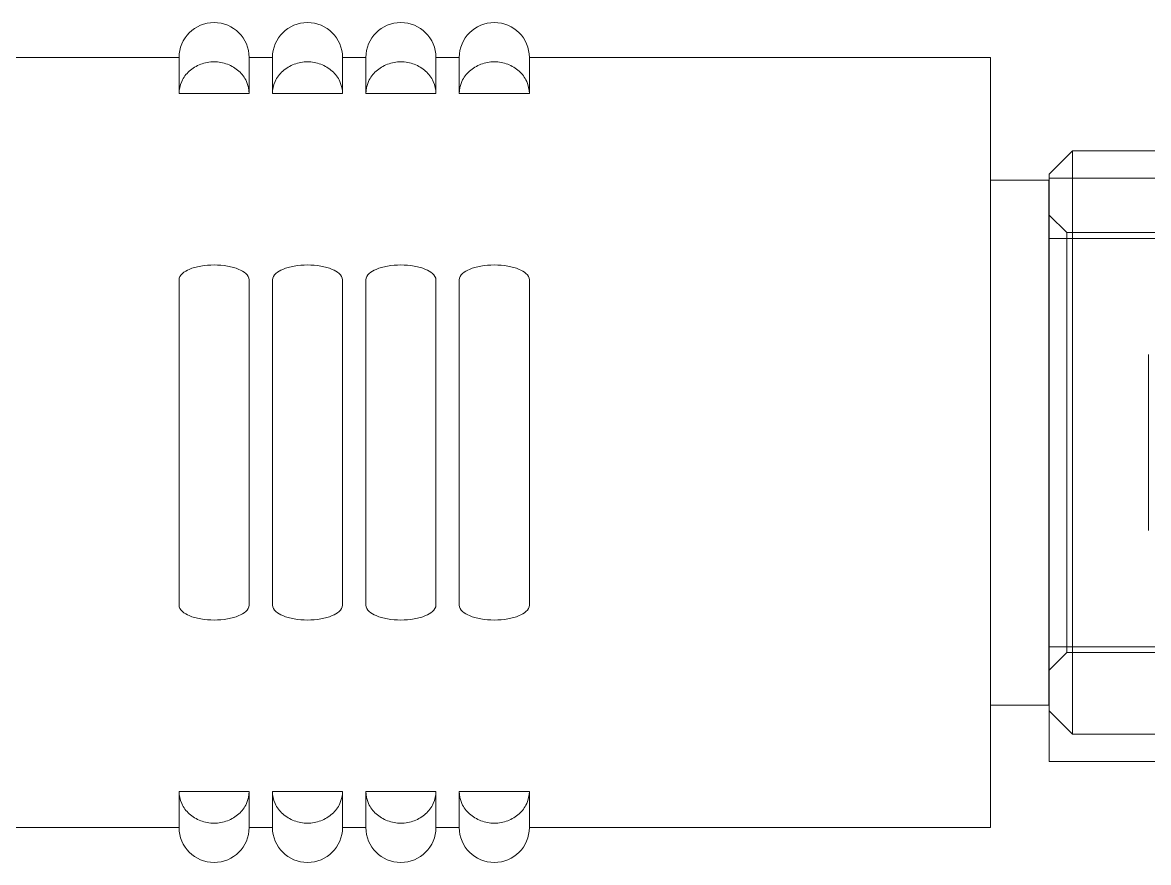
# Model space of a CAD drawing. Extents: x 14416 to 15769, y -3933 to -3562.
# Drawn here: x 14477.61 to 14487.25, y -3853.14 to -3845.94 of the extents above; entities that cross this region are included whole.
import ezdxf

# ---------------------------------------------------------------- set-up
doc = ezdxf.new("R2010")
doc.units = 0
doc.header["$LTSCALE"] = 3
doc.layers.get('0').update_dxf_attribs({"color": 2, "linetype": 'CONTINUOUS', "lineweight": 9})

msp = doc.modelspace()

# ---------------------------------------------------------------- linework, layer by layer
at = {"color": 7, "linetype": 'Continuous'}
for p, q in [((14478.9461, -3846.2384), (14474.7521, -3846.2384)), ((14478.9461, -3846.5475), (14478.9461, -3846.2384)), ((14479.7461, -3846.2384), (14479.5461, -3846.2384)), ((14479.5461, -3846.5475), (14479.5461, -3846.2384)), ((14479.7461, -3846.5475), (14479.7461, -3846.2384)), ((14480.5461, -3846.2384), (14480.3461, -3846.2384)), ((14480.3461, -3846.5475), (14480.3461, -3846.2384)), ((14480.5461, -3846.5475), (14480.5461, -3846.2384)), ((14481.3461, -3846.2384), (14481.1461, -3846.2384)), ((14481.1461, -3846.5475), (14481.1461, -3846.2384)), ((14481.3461, -3846.5475), (14481.3461, -3846.2384)), ((14485.8961, -3846.2384), (14481.9461, -3846.2384)), ((14481.9461, -3846.5475), (14481.9461, -3846.2384)), ((14485.8961, -3852.8384), (14485.8961, -3846.2384)), ((14478.9461, -3846.5475), (14479.5461, -3846.5475)), ((14479.7461, -3846.5475), (14480.3461, -3846.5475)), ((14480.5461, -3846.5475), (14481.1461, -3846.5475)), ((14481.3461, -3846.5475), (14481.9461, -3846.5475)), ((14486.3961, -3847.2884), (14485.8961, -3847.2884)), ((14486.3961, -3851.7884), (14486.3961, -3847.2884)), ((14488.8961, -3847.7884), (14486.3961, -3847.7884)), ((14478.9461, -3850.933), (14478.9461, -3848.1437)), ((14479.5461, -3848.1437), (14479.5461, -3850.933)), ((14479.7461, -3850.933), (14479.7461, -3848.1437)), ((14480.3461, -3848.1437), (14480.3461, -3850.933)), ((14480.5461, -3850.933), (14480.5461, -3848.1437)), ((14481.1461, -3848.1437), (14481.1461, -3850.933)), ((14481.3461, -3850.933), (14481.3461, -3848.1437)), ((14481.9461, -3848.1437), (14481.9461, -3850.933)), ((14488.8961, -3851.2884), (14486.3961, -3851.2884)), ((14486.3961, -3851.7884), (14485.8961, -3851.7884)), ((14479.5461, -3852.5292), (14478.9461, -3852.5292)), ((14478.9461, -3852.8384), (14478.9461, -3852.5292)), ((14479.5461, -3852.8384), (14479.5461, -3852.5292)), ((14480.3461, -3852.5292), (14479.7461, -3852.5292)), ((14479.7461, -3852.8384), (14479.7461, -3852.5292)), ((14480.3461, -3852.8384), (14480.3461, -3852.5292)), ((14481.1461, -3852.5292), (14480.5461, -3852.5292)), ((14480.5461, -3852.8384), (14480.5461, -3852.5292)), ((14481.1461, -3852.8384), (14481.1461, -3852.5292)), ((14481.9461, -3852.5292), (14481.3461, -3852.5292)), ((14481.3461, -3852.8384), (14481.3461, -3852.5292)), ((14481.9461, -3852.8384), (14481.9461, -3852.5292)), ((14478.9461, -3852.8384), (14474.7521, -3852.8384)), ((14479.7461, -3852.8384), (14479.5461, -3852.8384)), ((14480.5461, -3852.8384), (14480.3461, -3852.8384)), ((14481.3461, -3852.8384), (14481.1461, -3852.8384)), ((14485.8961, -3852.8384), (14481.9461, -3852.8384))]:
    msp.add_line(p, q, dxfattribs=at)
at = {"color": 6, "linetype": 'Continuous'}
for p, q in [((14486.3987, -3847.2384), (14486.5987, -3847.0384)), ((14486.5987, -3847.0384), (14488.3987, -3847.0384)), ((14486.5987, -3852.0384), (14486.5987, -3847.0384)), ((14486.3987, -3851.7884), (14486.3987, -3847.2384)), ((14486.5487, -3847.7384), (14486.3987, -3847.5884)), ((14489.8372, -3847.7384), (14486.5487, -3847.7384)), ((14486.5487, -3851.3384), (14486.5487, -3847.7384)), ((14487.2487, -3850.2917), (14487.2487, -3848.785)), ((14486.5487, -3851.3384), (14486.3987, -3851.4884)), ((14492.1619, -3851.3384), (14486.5487, -3851.3384)), ((14486.3987, -3851.8384), (14486.5987, -3852.0384)), ((14486.5987, -3852.0384), (14488.3987, -3852.0384))]:
    msp.add_line(p, q, dxfattribs=at)
at = {"color": 5, "linetype": 'Continuous'}
for p, q in [((14486.3987, -3847.2724), (14488.3987, -3847.2724)), ((14486.3987, -3852.2724), (14486.3987, -3851.7884)), ((14488.3987, -3852.2724), (14486.3987, -3852.2724))]:
    msp.add_line(p, q, dxfattribs=at)
at = {"color": 7, "linetype": 'Continuous'}
for centre, start, end in [((14479.2461, -3846.2384), 0, 180), ((14480.0461, -3846.2384), 0, 180), ((14480.8461, -3846.2384), 0, 180), ((14481.6461, -3846.2384), 0, 180), ((14479.2461, -3852.8384), 180, 0), ((14480.0461, -3852.8384), 180, 0), ((14480.8461, -3852.8384), 180, 0), ((14481.6461, -3852.8384), 180, 0)]:
    msp.add_arc(centre, 0.3, start, end, dxfattribs=at)
for points, knots in [([(14478.9461, -3846.5475), (14478.9461, -3846.512), (14478.9623, -3846.4391), (14479.0302, -3846.3488), (14479.1297, -3846.2894), (14479.2072, -3846.2756), (14479.2461, -3846.2756)], [0, 0, 0, 0, 0.238585, 0.483966, 0.738726, 1, 1, 1, 1]), ([(14479.2461, -3846.2756), (14479.285, -3846.2756), (14479.3625, -3846.2894), (14479.462, -3846.3488), (14479.5299, -3846.4391), (14479.5461, -3846.512), (14479.5461, -3846.5475)], [0, 0, 0, 0, 0.261274, 0.516034, 0.761415, 1, 1, 1, 1]), ([(14479.7461, -3846.5475), (14479.7461, -3846.512), (14479.7623, -3846.4391), (14479.8302, -3846.3488), (14479.9297, -3846.2894), (14480.0072, -3846.2756), (14480.0461, -3846.2756)], [0, 0, 0, 0, 0.238585, 0.483966, 0.738726, 1, 1, 1, 1]), ([(14480.0461, -3846.2756), (14480.085, -3846.2756), (14480.1625, -3846.2894), (14480.262, -3846.3488), (14480.3299, -3846.4391), (14480.3461, -3846.512), (14480.3461, -3846.5475)], [0, 0, 0, 0, 0.261274, 0.516034, 0.761415, 1, 1, 1, 1]), ([(14480.5461, -3846.5475), (14480.5461, -3846.512), (14480.5623, -3846.4391), (14480.6302, -3846.3488), (14480.7297, -3846.2894), (14480.8072, -3846.2756), (14480.8461, -3846.2756)], [0, 0, 0, 0, 0.238585, 0.483966, 0.738726, 1, 1, 1, 1]), ([(14480.8461, -3846.2756), (14480.885, -3846.2756), (14480.9625, -3846.2894), (14481.062, -3846.3488), (14481.1299, -3846.4391), (14481.1461, -3846.512), (14481.1461, -3846.5475)], [0, 0, 0, 0, 0.261274, 0.516034, 0.761415, 1, 1, 1, 1]), ([(14481.3461, -3846.5475), (14481.3461, -3846.512), (14481.3623, -3846.4391), (14481.4302, -3846.3488), (14481.5297, -3846.2894), (14481.6072, -3846.2756), (14481.6461, -3846.2756)], [0, 0, 0, 0, 0.238585, 0.483966, 0.738726, 1, 1, 1, 1]), ([(14481.6461, -3846.2756), (14481.685, -3846.2756), (14481.7625, -3846.2894), (14481.862, -3846.3488), (14481.9299, -3846.4391), (14481.9461, -3846.512), (14481.9461, -3846.5475)], [0, 0, 0, 0, 0.261274, 0.516034, 0.761415, 1, 1, 1, 1]), ([(14479.2461, -3848.0169), (14479.2077, -3848.0169), (14479.1516, -3848.0212), (14479.0804, -3848.0372), (14479.0114, -3848.06), (14478.9461, -3848.1019), (14478.9461, -3848.1437)], [0, 0, 0, 0, 0.336889, 0.49232, 0.632965, 1, 1, 1, 1]), ([(14479.5461, -3848.1437), (14479.5461, -3848.1019), (14479.4808, -3848.06), (14479.4118, -3848.0372), (14479.3406, -3848.0212), (14479.2845, -3848.0169), (14479.2461, -3848.0169)], [0, 0, 0, 0, 0.367035, 0.50768, 0.663112, 1, 1, 1, 1]), ([(14480.0461, -3848.0169), (14480.0077, -3848.0169), (14479.9516, -3848.0212), (14479.8804, -3848.0372), (14479.8114, -3848.06), (14479.7461, -3848.1019), (14479.7461, -3848.1437)], [0, 0, 0, 0, 0.336889, 0.49232, 0.632965, 1, 1, 1, 1]), ([(14480.3461, -3848.1437), (14480.3461, -3848.1019), (14480.2808, -3848.06), (14480.2118, -3848.0372), (14480.1406, -3848.0212), (14480.0845, -3848.0169), (14480.0461, -3848.0169)], [0, 0, 0, 0, 0.367035, 0.50768, 0.663112, 1, 1, 1, 1]), ([(14480.8461, -3848.0169), (14480.8077, -3848.0169), (14480.7516, -3848.0212), (14480.6804, -3848.0372), (14480.6114, -3848.06), (14480.5461, -3848.1019), (14480.5461, -3848.1437)], [0, 0, 0, 0, 0.336889, 0.49232, 0.632965, 1, 1, 1, 1]), ([(14481.1461, -3848.1437), (14481.1461, -3848.1019), (14481.0808, -3848.06), (14481.0118, -3848.0372), (14480.9406, -3848.0212), (14480.8845, -3848.0169), (14480.8461, -3848.0169)], [0, 0, 0, 0, 0.367035, 0.50768, 0.663112, 1, 1, 1, 1]), ([(14481.6461, -3848.0169), (14481.6077, -3848.0169), (14481.5516, -3848.0212), (14481.4804, -3848.0372), (14481.4114, -3848.06), (14481.3461, -3848.1019), (14481.3461, -3848.1437)], [0, 0, 0, 0, 0.336889, 0.49232, 0.632965, 1, 1, 1, 1]), ([(14481.9461, -3848.1437), (14481.9461, -3848.1019), (14481.8808, -3848.06), (14481.8118, -3848.0372), (14481.7406, -3848.0212), (14481.6845, -3848.0169), (14481.6461, -3848.0169)], [0, 0, 0, 0, 0.367035, 0.50768, 0.663112, 1, 1, 1, 1]), ([(14478.9461, -3850.933), (14478.9461, -3850.9748), (14479.0114, -3851.0167), (14479.0804, -3851.0395), (14479.1516, -3851.0555), (14479.2077, -3851.0598), (14479.2461, -3851.0598)], [0, 0, 0, 0, 0.367035, 0.50768, 0.663112, 1, 1, 1, 1]), ([(14479.2461, -3851.0598), (14479.2845, -3851.0598), (14479.3406, -3851.0555), (14479.4118, -3851.0395), (14479.4808, -3851.0167), (14479.5461, -3850.9748), (14479.5461, -3850.933)], [0, 0, 0, 0, 0.336889, 0.49232, 0.632965, 1, 1, 1, 1]), ([(14479.7461, -3850.933), (14479.7461, -3850.9748), (14479.8114, -3851.0167), (14479.8804, -3851.0395), (14479.9516, -3851.0555), (14480.0077, -3851.0598), (14480.0461, -3851.0598)], [0, 0, 0, 0, 0.367035, 0.50768, 0.663112, 1, 1, 1, 1]), ([(14480.0461, -3851.0598), (14480.0845, -3851.0598), (14480.1406, -3851.0555), (14480.2118, -3851.0395), (14480.2808, -3851.0167), (14480.3461, -3850.9748), (14480.3461, -3850.933)], [0, 0, 0, 0, 0.336889, 0.49232, 0.632965, 1, 1, 1, 1]), ([(14480.5461, -3850.933), (14480.5461, -3850.9748), (14480.6114, -3851.0167), (14480.6804, -3851.0395), (14480.7516, -3851.0555), (14480.8077, -3851.0598), (14480.8461, -3851.0598)], [0, 0, 0, 0, 0.367035, 0.50768, 0.663112, 1, 1, 1, 1]), ([(14480.8461, -3851.0598), (14480.8845, -3851.0598), (14480.9406, -3851.0555), (14481.0118, -3851.0395), (14481.0808, -3851.0167), (14481.1461, -3850.9748), (14481.1461, -3850.933)], [0, 0, 0, 0, 0.336889, 0.49232, 0.632965, 1, 1, 1, 1]), ([(14481.3461, -3850.933), (14481.3461, -3850.9748), (14481.4114, -3851.0167), (14481.4804, -3851.0395), (14481.5516, -3851.0555), (14481.6077, -3851.0598), (14481.6461, -3851.0598)], [0, 0, 0, 0, 0.367035, 0.50768, 0.663112, 1, 1, 1, 1]), ([(14481.6461, -3851.0598), (14481.6845, -3851.0598), (14481.7406, -3851.0555), (14481.8118, -3851.0395), (14481.8808, -3851.0167), (14481.9461, -3850.9748), (14481.9461, -3850.933)], [0, 0, 0, 0, 0.336889, 0.49232, 0.632965, 1, 1, 1, 1]), ([(14479.2461, -3852.8011), (14479.2072, -3852.8011), (14479.1297, -3852.7874), (14479.0302, -3852.7279), (14478.9623, -3852.6376), (14478.9461, -3852.5647), (14478.9461, -3852.5292)], [0, 0, 0, 0, 0.261274, 0.516034, 0.761415, 1, 1, 1, 1]), ([(14479.5461, -3852.5292), (14479.5461, -3852.5647), (14479.5299, -3852.6376), (14479.462, -3852.7279), (14479.3625, -3852.7874), (14479.285, -3852.8011), (14479.2461, -3852.8011)], [0, 0, 0, 0, 0.238585, 0.483966, 0.738726, 1, 1, 1, 1]), ([(14480.0461, -3852.8011), (14480.0072, -3852.8011), (14479.9297, -3852.7874), (14479.8302, -3852.7279), (14479.7623, -3852.6376), (14479.7461, -3852.5647), (14479.7461, -3852.5292)], [0, 0, 0, 0, 0.261274, 0.516034, 0.761415, 1, 1, 1, 1]), ([(14480.3461, -3852.5292), (14480.3461, -3852.5647), (14480.3299, -3852.6376), (14480.262, -3852.7279), (14480.1625, -3852.7874), (14480.085, -3852.8011), (14480.0461, -3852.8011)], [0, 0, 0, 0, 0.238585, 0.483966, 0.738726, 1, 1, 1, 1]), ([(14480.8461, -3852.8011), (14480.8072, -3852.8011), (14480.7297, -3852.7874), (14480.6302, -3852.7279), (14480.5623, -3852.6376), (14480.5461, -3852.5647), (14480.5461, -3852.5292)], [0, 0, 0, 0, 0.261274, 0.516034, 0.761415, 1, 1, 1, 1]), ([(14481.1461, -3852.5292), (14481.1461, -3852.5647), (14481.1299, -3852.6376), (14481.062, -3852.7279), (14480.9625, -3852.7874), (14480.885, -3852.8011), (14480.8461, -3852.8011)], [0, 0, 0, 0, 0.238585, 0.483966, 0.738726, 1, 1, 1, 1]), ([(14481.6461, -3852.8011), (14481.6072, -3852.8011), (14481.5297, -3852.7874), (14481.4302, -3852.7279), (14481.3623, -3852.6376), (14481.3461, -3852.5647), (14481.3461, -3852.5292)], [0, 0, 0, 0, 0.261274, 0.516034, 0.761415, 1, 1, 1, 1]), ([(14481.9461, -3852.5292), (14481.9461, -3852.5647), (14481.9299, -3852.6376), (14481.862, -3852.7279), (14481.7625, -3852.7874), (14481.685, -3852.8011), (14481.6461, -3852.8011)], [0, 0, 0, 0, 0.238585, 0.483966, 0.738726, 1, 1, 1, 1])]:
    msp.add_open_spline(points, degree=3, knots=knots, dxfattribs=at)

doc.saveas('drawing.dxf')
